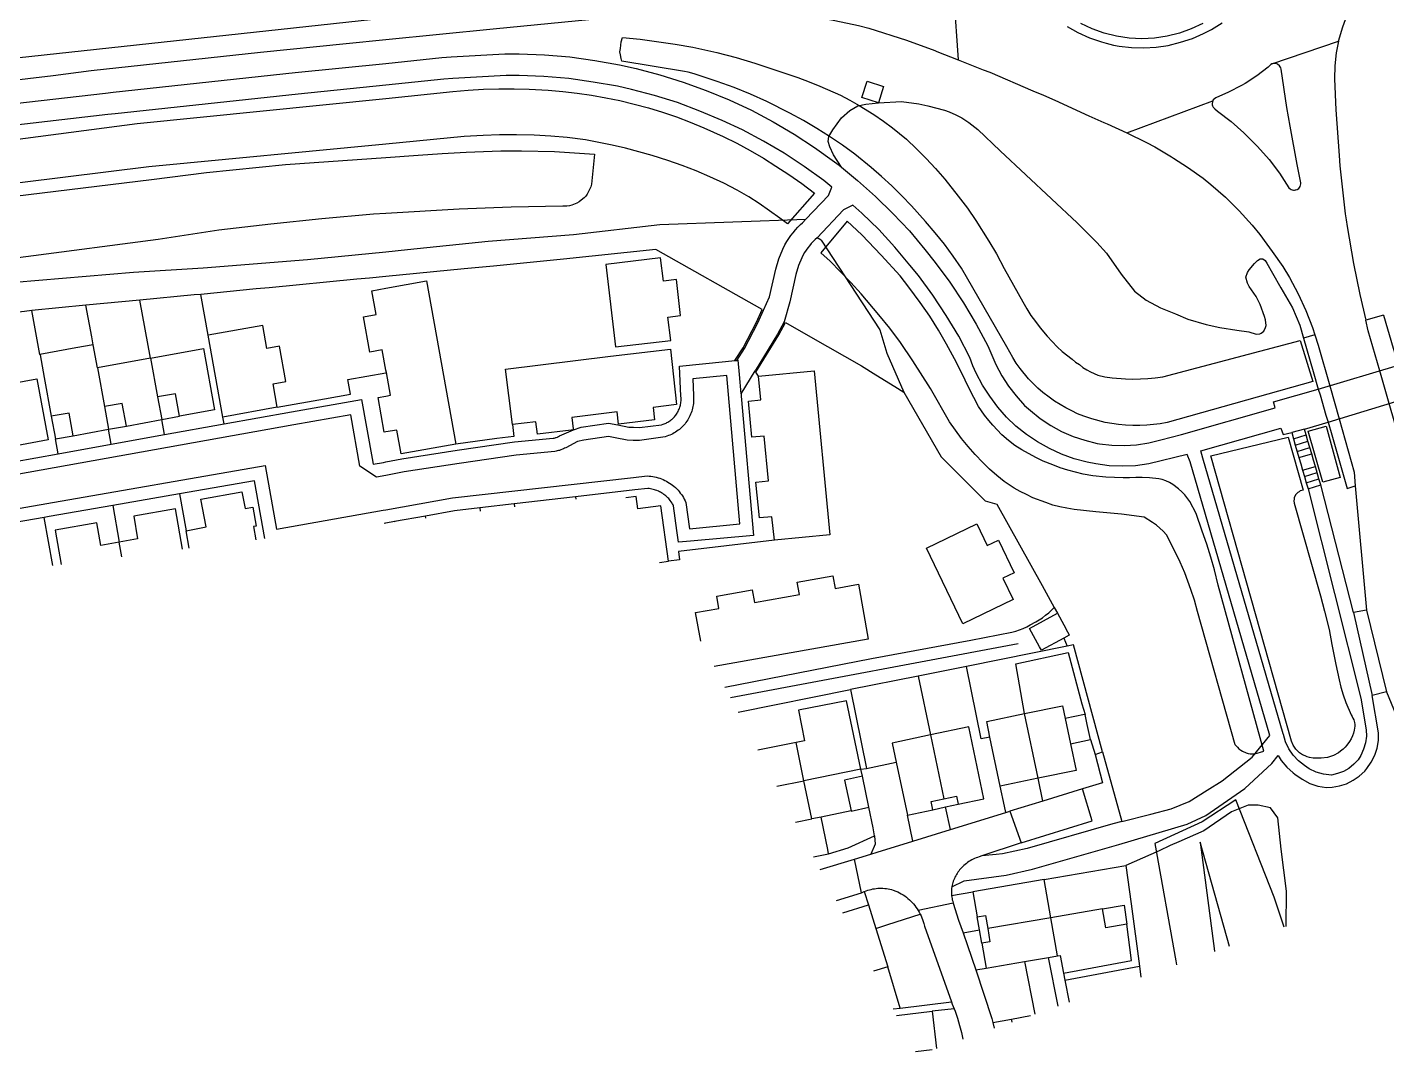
# Model space of a CAD drawing. Header units: millimetres. Extents: x 111502 to 977541, y 8702 to 1044108.
# Drawn here: x 974666.8 to 974861.7, y 473769.9 to 473916.8 of the extents above; entities that cross this region are included whole.
import ezdxf

# ---------------------------------------------------------------- set-up
doc = ezdxf.new("R2010")
doc.units = ezdxf.units.MM
doc.header["$LTSCALE"] = 0.25
doc.layers.add('X HVSS Site Background', color=8, linetype='Continuous')

# ---------------------------------------------------------------- blocks, each defined once
blk = doc.blocks.new('OS MAP')
at = {"layer": 'X HVSS Site Background'}
for points in [[(488208.02, 238421.15), (488240.8, 238426.6), (488338.35, 238440.75), (488422.7, 238451.2), (488500, 238459.55), (488543.45, 238464.25), (488546.75, 238464.25), (488565.75, 238465.85), (488580.23, 238468.04), (488608.38, 238475.17), (488636.65, 238481.55), (488674.55, 238483.85), (488734.3, 238488.9), (488769.7, 238492.55), (488830.45, 238500)], [(488597.65, 238458.3), (488599.2, 238457.45), (488600.85, 238456.7), (488602.55, 238456.1), (488603.24, 238455.92), (488604.3, 238455.65), (488605.1, 238455.5), (488606.85, 238455.3), (488608.65, 238455.25), (488610.4, 238455.35), (488612.15, 238455.6), (488613.9, 238456.05), (488615.6, 238456.6), (488617.2, 238457.3), (488618.35, 238457.9), (488619.85, 238458.85)], [(488617.1, 238458.74), (488615.45, 238457.96), (488613.74, 238457.35), (488611.97, 238456.91), (488610.17, 238456.64), (488608.35, 238456.55), (488606.53, 238456.64), (488604.72, 238456.91), (488602.95, 238457.35), (488601.24, 238457.96), (488599.59, 238458.74)], [(488581.41, 238462.49), (488582.04, 238453.52)], [(488396.6, 238444.7), (488452.3, 238451.3), (488457.75, 238452), (488482, 238454.65), (488494.3, 238455.9), (488500, 238456.45), (488515.35, 238458), (488531.5, 238459.55), (488543.25, 238460.7), (488544.15, 238460.65), (488547.75, 238460.75), (488551.35, 238460.7), (488551.7, 238460.7), (488555.2, 238460.5), (488558.7, 238460.15), (488560.85, 238459.85), (488562.09, 238459.62), (488564.35, 238459.2), (488567.75, 238458.45), (488569.2, 238458.1), (488574.6, 238456.35), (488578.66, 238454.86), (488578.95, 238454.75), (488582.04, 238453.52)], [(488636.55, 238456.2), (488637.15, 238458.25), (488637.9, 238460.25), (488637.95, 238460.35), (488638.75, 238462.15)], [(488631.05, 238413.3), (488632.85, 238407.4), (488612, 238401.55), (488611, 238401.35), (488610.05, 238401.25), (488609.05, 238401.15), (488608.05, 238401.1), (488607.05, 238401.1), (488606, 238401.15), (488605, 238401.25), (488603.1, 238401.55), (488601.2, 238402.05), (488600.05, 238402.45), (488599.15, 238402.8), (488598.3, 238403.2), (488597.45, 238403.65), (488596.65, 238404.1), (488595.85, 238404.6), (488595.05, 238405.15), (488594.15, 238405.85), (488593.45, 238406.45), (488592.1, 238407.8), (488590.9, 238409.3), (488590.35, 238410.05), (488589.85, 238410.85), (488589, 238412.4), (488582.5, 238423.65), (488581.3, 238425.4), (488580.05, 238427.1), (488578.75, 238428.75), (488577.35, 238430.35), (488575.35, 238432.6), (488573.95, 238434.05), (488572.5, 238435.45), (488571.05, 238436.8), (488569.55, 238438.1), (488567.2, 238440), (488565.45, 238441.3), (488563.6, 238442.55), (488561.75, 238443.7), (488559.85, 238444.85), (488557.9, 238445.9), (488554.6, 238447.55), (488552.25, 238448.6), (488549.9, 238449.55), (488547.5, 238450.45), (488544.2, 238451.55), (488543.3, 238451.75), (488542.8, 238451.85), (488533.8, 238453.35), (488533.7, 238453.75), (488533.6, 238454.25), (488533.55, 238454.7), (488533.6, 238455.15), (488533.65, 238455.65), (488533.7, 238456.1), (488533.9, 238456.75)], [(488533.9, 238456.75), (488536.45, 238456.5), (488541.45, 238455.8), (488544, 238455.35), (488547.45, 238454.6), (488550.2, 238453.85), (488552.9, 238453.05), (488557.45, 238451.55), (488559.05, 238451), (488560.65, 238450.4), (488562.2, 238449.75), (488565.15, 238448.45), (488566.5, 238447.75), (488567.85, 238447), (488569.95, 238445.7), (488571.3, 238444.75), (488572.6, 238443.8), (488574.6, 238442.15), (488576.05, 238440.8), (488577.45, 238439.4), (488578.8, 238437.95), (488580.1, 238436.45), (488582.05, 238434), (488583.35, 238432.25), (488584.55, 238430.5), (488586.4, 238427.55), (488587.5, 238425.7), (488588.6, 238423.6), (488591.3, 238418.85), (488591.85, 238417.85), (488592.45, 238416.9), (488593.1, 238416), (488593.8, 238415.1), (488594.8, 238413.9), (488596.2, 238412.4), (488596.95, 238411.7), (488598.35, 238410.6), (488598.85, 238410.2), (488599.4, 238409.85), (488599.9, 238409.45), (488600.45, 238409.1), (488601, 238408.8), (488602.05, 238408.35), (488603.05, 238408.1), (488604.1, 238407.95), (488606, 238407.8), (488607.05, 238407.75), (488608.15, 238407.8), (488609.2, 238407.85), (488610.25, 238407.95), (488611.35, 238408.1), (488631.05, 238413.3)], [(488627, 238452.95), (488636.55, 238456.2)], [(488636.55, 238456.2), (488636.2, 238454.55), (488636, 238452.7), (488635.95, 238450.8), (488636.15, 238446.35), (488636.65, 238439.8), (488636.75, 238438.35), (488637.5, 238431.45), (488637.64, 238430.59), (488637.8, 238429.65), (488638.7, 238424.35), (488639.6, 238419.9), (488640.45, 238416.2)], [(488433.75, 238445.8), (488459.8, 238448.75), (488460.9, 238448.9), (488487, 238451.7), (488500, 238453), (488508, 238453.85), (488509.35, 238453.95), (488517.05, 238454.4), (488519.1, 238454.4), (488522.75, 238454.25), (488526.35, 238453.95), (488529.95, 238453.45), (488533.5, 238452.8), (488535.85, 238452.3), (488539.25, 238451.4), (488542.6, 238450.35), (488545.9, 238449.15), (488549.2, 238447.8), (488552.4, 238446.3), (488555.5, 238444.65), (488558.5, 238442.9), (488561.45, 238440.95), (488564.3, 238438.9), (488564.95, 238438.45), (488565.3, 238438.16)], [(488582.04, 238453.52), (488585.6, 238452.1), (488586.55, 238451.75), (488592.75, 238449.09), (488594.25, 238448.45), (488595.9, 238447.75), (488600.76, 238445.53), (488602.9, 238444.55), (488603.4, 238444.35), (488606.2, 238443.05)], [(488618.55, 238447.65), (488618.5, 238447.45), (488618.45, 238447.3), (488618.45, 238447.1), (488618.5, 238446.95), (488618.6, 238446.75), (488618.7, 238446.6), (488618.8, 238446.5), (488619.2, 238446.2), (488621.15, 238444.7), (488623, 238443.05), (488624.95, 238441.1), (488626.6, 238439.25), (488628.1, 238437.3), (488629.45, 238435.2), (488629.6, 238435.05), (488629.75, 238434.95), (488629.9, 238434.9), (488630.1, 238434.85), (488630.25, 238434.85), (488630.4, 238434.89), (488630.45, 238434.9), (488630.6, 238434.95), (488630.85, 238435.1), (488630.94, 238435.23), (488631.05, 238435.4), (488631.1, 238435.55), (488631.15, 238435.75), (488631.15, 238435.9), (488630.6, 238438.55), (488629.6, 238444.05), (488629.15, 238446.7), (488628.35, 238452.2), (488628.3, 238452.4), (488628.1, 238452.7), (488627.8, 238452.9), (488627.55, 238453), (488627.2, 238453), (488627, 238452.95)], [(488627, 238452.95), (488626.85, 238452.85), (488626.45, 238452.5), (488624.85, 238451.25), (488623.15, 238450.15), (488622.65, 238449.85), (488620.8, 238448.9), (488618.95, 238448.1), (488618.75, 238447.95), (488618.6, 238447.8), (488618.55, 238447.65)], [(488560.2, 238430.71), (488563.44, 238434.1), (488563.91, 238435.3), (488563.05, 238436), (488562.75, 238436.25), (488559.95, 238438.25), (488557.1, 238440.15), (488554.1, 238441.9), (488551.1, 238443.5), (488548.2, 238444.85), (488545, 238446.2), (488541.8, 238447.4), (488538.5, 238448.4), (488535.2, 238449.3), (488533.2, 238449.75), (488529.7, 238450.35), (488526.2, 238450.85), (488522.65, 238451.15), (488519.1, 238451.3), (488517.25, 238451.3), (488509.6, 238450.85), (488508.3, 238450.75), (488500, 238449.9), (488487.4, 238448.6), (488461.2, 238445.8), (488460.15, 238445.7), (488434.15, 238442.7)], [(488529.9, 238440), (488529.45, 238435.7), (488529.35, 238435.35), (488529.05, 238434.65), (488528.85, 238434.3), (488528.65, 238434), (488528.4, 238433.75), (488528, 238433.4), (488527.7, 238433.2), (488527.35, 238433), (488526.65, 238432.7), (488526.3, 238432.6), (488525.95, 238432.55), (488525.35, 238432.55), (488517.95, 238432.4), (488510.5, 238432.15), (488500, 238431.5), (488498.2, 238431.4), (488490.8, 238430.75), (488483.5, 238430), (488476.05, 238429.1), (488467.35, 238427.8), (488410.4, 238420.3)], [(488429.35, 238439.8), (488464.35, 238444.4), (488500, 238448), (488509.6, 238449), (488511.8, 238449.2), (488514, 238449.35), (488516.2, 238449.4), (488518.4, 238449.4), (488520.55, 238449.35), (488523.25, 238449.2), (488525.35, 238449), (488527.4, 238448.75), (488529.45, 238448.45), (488531.5, 238448.1), (488533.55, 238447.7), (488535.6, 238447.2), (488537.65, 238446.65), (488539.65, 238446.05), (488541.65, 238445.35), (488543.6, 238444.6), (488545.55, 238443.8), (488548.35, 238442.55), (488550.3, 238441.6), (488552.2, 238440.55), (488554.1, 238439.45), (488555.9, 238438.3), (488557.75, 238437.1), (488559.6, 238435.8), (488561.43, 238434.42), (488557.54, 238430.03)], [(488570.61, 238447.39), (488568.23, 238448.13), (488568.96, 238450.46), (488571.33, 238449.72), (488570.61, 238447.39)], [(488565.3, 238438.16), (488564.17, 238439.94), (488563.63, 238441.06), (488563.37, 238441.82), (488563.48, 238442.55), (488564.04, 238443.5), (488565.28, 238445.21), (488566.48, 238446.27), (488567.64, 238446.92), (488568.8, 238447.17), (488570.61, 238447.39)], [(488570.61, 238447.39), (488573.92, 238447.56), (488576.4, 238447.21), (488577.66, 238446.95), (488580.06, 238446.33), (488580.73, 238446.09), (488581.71, 238445.66), (488582.56, 238445.21), (488583.54, 238444.57), (488584.83, 238443.56), (488588.07, 238440.49), (488599.09, 238430.16), (488601.91, 238427.36), (488603.27, 238425.83), (488605.41, 238422.83), (488607.29, 238420.37), (488608.98, 238419.08), (488611.02, 238417.96), (488613.16, 238417.11), (488614.95, 238416.37), (488617.59, 238415.57), (488619.52, 238415.15), (488621.97, 238414.77), (488623.67, 238414.52), (488624.76, 238414.22), (488625.27, 238414.27), (488625.48, 238414.37), (488625.83, 238414.65), (488626.1, 238415.14), (488626.18, 238415.45), (488626.09, 238416.27), (488625.94, 238416.75), (488625.34, 238418.48), (488624.74, 238419.63), (488623.74, 238421.05), (488623.48, 238421.52), (488623.25, 238422.37), (488623.5, 238423.05), (488623.73, 238423.45), (488624.51, 238424.36), (488624.94, 238424.79), (488625.33, 238425.02), (488625.7, 238424.99), (488626.05, 238424.75), (488626.28, 238424.37), (488627.07, 238422.96), (488628.26, 238420.83), (488629.95, 238417.98), (488630.99, 238415.5), (488631.55, 238413.65)], [(488606.2, 238443.05), (488618.55, 238447.65)], [(488606.2, 238443.05), (488609, 238441.7), (488610.2, 238441.05), (488612.6, 238439.65), (488612.89, 238439.46), (488614.9, 238438.15), (488617.15, 238436.55), (488618.25, 238435.65), (488620.35, 238433.85), (488622.3, 238431.9), (488624.15, 238429.85), (488625.25, 238428.5), (488626.26, 238427.13), (488627.05, 238426.05), (488628.55, 238423.9), (488629.5, 238422.35), (488630.75, 238420), (488631.85, 238417.6), (488632.8, 238415.15), (488633.15, 238414.1)], [(488557.54, 238430.03), (488556.45, 238430.85), (488555, 238431.9), (488553.5, 238432.95), (488552, 238433.9), (488550.35, 238434.85), (488548.45, 238435.85), (488546.45, 238436.75), (488544.45, 238437.6), (488542.45, 238438.4), (488540.4, 238439.1), (488538.15, 238439.8), (488536.25, 238440.35), (488534.35, 238440.85), (488532.45, 238441.3), (488530.5, 238441.7), (488528.6, 238442.05), (488526, 238442.4), (488523.65, 238442.6), (488521.25, 238442.75), (488518.7, 238442.8), (488516.3, 238442.8), (488513.95, 238442.7), (488511.2, 238442.55), (488500, 238441.45), (488466, 238438.2), (488423.6, 238432.95)], [(488446.8, 238434), (488466.4, 238436.4), (488474.3, 238437.4), (488485.6, 238438.55), (488500, 238439.55), (488504.6, 238439.85), (488508.05, 238440.1), (488511.5, 238440.3), (488516.45, 238440.5), (488519.45, 238440.5), (488524.15, 238440.4), (488529.9, 238440)], [(488565.3, 238438.16), (488567.6, 238436.25), (488570.2, 238433.95), (488572.65, 238431.5), (488575.05, 238429), (488577.25, 238426.35), (488578.75, 238424.5), (488580.85, 238421.65), (488582.8, 238418.7), (488584.6, 238415.65), (488586.3, 238412.55), (488587, 238410.85), (488587.45, 238409.85), (488588.3, 238408.25), (488589.25, 238406.75), (488590.35, 238405.35), (488591.55, 238404), (488592.4, 238403.25), (488593.8, 238402.1), (488595.3, 238401.1), (488596.85, 238400.25), (488598.5, 238399.55), (488600.2, 238399), (488601.95, 238398.55), (488602.3, 238398.5), (488604.05, 238398.3), (488605.85, 238398.25), (488607.6, 238398.35), (488609.35, 238398.65), (488611.1, 238399.05), (488614.05, 238399.8), (488627.45, 238403.65), (488627.25, 238404.5), (488633.65, 238406.3)], [(488605.47, 238344.32), (488609.65, 238345.41), (488612.54, 238346.17), (488615.15, 238347.21), (488617.74, 238348.83), (488619.88, 238350.18), (488624.15, 238353.56), (488626.71, 238356.66), (488615.3, 238395.9), (488614.85, 238396.95), (488609.35, 238395.6), (488607.45, 238395.35), (488605.55, 238395.3), (488603.65, 238395.35), (488601.75, 238395.6), (488600.5, 238395.85), (488598.65, 238396.35), (488596.85, 238397), (488595.1, 238397.8), (488593.4, 238398.75), (488591.8, 238399.8), (488590.3, 238401), (488588.95, 238402.3), (488587.7, 238403.75), (488586.55, 238405.3), (488585.5, 238406.9), (488584.6, 238408.6), (488584.15, 238409.65), (488583.7, 238410.85), (488582.1, 238413.9), (488580.3, 238416.9), (488578.4, 238419.8), (488576.35, 238422.6), (488575.1, 238424.1), (488572.95, 238426.7), (488570.65, 238429.2), (488568.2, 238431.55), (488566.94, 238432.71), (488565.61, 238432.03), (488561.8, 238428.04)], [(488364.85, 238411.63), (488379.98, 238413.18), (488396.8, 238415.33), (488408.3, 238416.28), (488424.36, 238418.81), (488440.02, 238421.11), (488463.83, 238423.08), (488473.79, 238423.71), (488488.74, 238424.92), (488500, 238426.03), (488503.08, 238426.33), (488514.64, 238427.54), (488526.89, 238428.51), (488539.26, 238429.94)], [(488539.26, 238429.94), (488560.2, 238430.71)], [(488550.28, 238410.45), (488551.4, 238412.17), (488553.31, 238415.82), (488554.1, 238417.64), (488554.98, 238419.57), (488555.88, 238423.54), (488556.32, 238425.03), (488556.87, 238426.4), (488557.2, 238427.03), (488557.48, 238427.5), (488557.76, 238427.93), (488558.05, 238428.35), (488558.36, 238428.74), (488558.69, 238429.16), (488559.05, 238429.54), (488559.41, 238429.91), (488559.69, 238430.18), (488560.2, 238430.71)], [(488621.75, 238355.35), (488622.05, 238355), (488622.25, 238354.75), (488622.55, 238354.55), (488622.8, 238354.4), (488623.3, 238354.2), (488623.6, 238354.1), (488623.9, 238354.05), (488624.55, 238354.05), (488625.85, 238354.4), (488619.3, 238378.2), (488618.75, 238380.4), (488618.25, 238382.25), (488617.65, 238384.1), (488617, 238385.95), (488616.15, 238388.5), (488615.25, 238390.2), (488614.5, 238391.15), (488614.1, 238391.6), (488613.6, 238392.05), (488612.8, 238392.65), (488612.3, 238392.95), (488611.8, 238393.2), (488611.25, 238393.35), (488610.8, 238393.45), (488609.45, 238393.6), (488608.4, 238393.65), (488607.5, 238393.65), (488606.6, 238393.6), (488605.7, 238393.6), (488603.2, 238393.7), (488601.35, 238393.9), (488599.95, 238394.15), (488598.85, 238394.4), (488597.75, 238394.7), (488596.65, 238395.05), (488595.6, 238395.45), (488594.2, 238396), (488593.15, 238396.5), (488591.15, 238397.6), (488590.15, 238398.25), (488589.25, 238398.95), (488588.3, 238399.75), (488587, 238401.15), (488586.4, 238401.85), (488585.8, 238402.6), (488584.95, 238403.85), (488583.6, 238406.4), (488582.45, 238408.8), (488581.5, 238410.65), (488580.35, 238412.75), (488579.2, 238414.8), (488577.95, 238416.8), (488576.6, 238418.75), (488574.95, 238420.95), (488573.7, 238422.55), (488571, 238425.55), (488568.2, 238428.45), (488566.11, 238430.41), (488562.35, 238425.89)], [(488561.8, 238428.04), (488561.51, 238427.77), (488561.23, 238427.48), (488560.96, 238427.19), (488560.71, 238426.88), (488560.47, 238426.57), (488560.24, 238426.24), (488560.02, 238425.91), (488559.82, 238425.57), (488559.6, 238425.15), (488559.16, 238424.04), (488558.78, 238422.78), (488557.89, 238418.84), (488557.08, 238415.96), (488556.13, 238414.21), (488552.92, 238408.96)], [(488562.39, 238427.67), (488561.8, 238428.04)], [(488562.39, 238427.67), (488570.78, 238414.84)], [(488550.13, 238410.59), (488551.23, 238412.27), (488553.13, 238415.91), (488553.93, 238417.74), (488538.71, 238426.33), (488525.45, 238424.98), (488515.43, 238423.96), (488511.22, 238423.57), (488500, 238422.45), (488497.65, 238422.22), (488495.83, 238422.08), (488483.27, 238420.83), (488481.4, 238420.69), (488473.48, 238419.89)], [(488621.75, 238355.35), (488616.35, 238374.45), (488615.9, 238376.05), (488615.4, 238377.6), (488614.5, 238380), (488613.85, 238381.5), (488613.15, 238383), (488611.9, 238385.45), (488611.4, 238385.95), (488610.45, 238386.8), (488609.9, 238387.2), (488608.7, 238387.95), (488605.45, 238388.4), (488601.75, 238388.75), (488598.65, 238389.05), (488597.6, 238389.25), (488596.6, 238389.45), (488595.6, 238389.7), (488594.6, 238390.05), (488592.75, 238390.75), (488591.8, 238391.2), (488590.9, 238391.65), (488590.05, 238392.15), (488588.6, 238393.1), (488587.55, 238393.95), (488586.5, 238394.85), (488585.55, 238395.8), (488584.45, 238396.95), (488583.45, 238398.1), (488582.5, 238399.25), (488580.8, 238401.65), (488578.05, 238406.4), (488575.55, 238410.4), (488573.75, 238413), (488572.25, 238415.05), (488570.65, 238417), (488568.1, 238420), (488566.65, 238421.6), (488563.7, 238424.65), (488562.35, 238425.89)], [(488540.84, 238413.3), (488540.42, 238416.65), (488542.24, 238416.88), (488541.64, 238422.04), (488539.77, 238421.8), (488539.35, 238425.14), (488531.54, 238424.19), (488532.91, 238412.38), (488540.84, 238413.3)], [(488500.07, 238408.69), (488500, 238409.05), (488499.47, 238411.94), (488497.71, 238411.63), (488496.79, 238416.69), (488498.59, 238417.01), (488497.97, 238420.42), (488500, 238420.79), (488505.81, 238421.83), (488510.01, 238398.44)], [(488473.48, 238419.89), (488472.5, 238419.84), (488464.72, 238419.09)], [(488474.52, 238414.07), (488473.48, 238419.89)], [(488449.26, 238417.6), (488448.21, 238417.45), (488439.47, 238416.51)], [(488456.99, 238418.34), (488449.26, 238417.6)], [(488450.41, 238411.29), (488449.26, 238417.6)], [(488464.72, 238419.09), (488456.99, 238418.34)], [(488458.03, 238412.68), (488457.82, 238413.8), (488456.99, 238418.34)], [(488466.25, 238410.77), (488464.72, 238419.09)], [(488553.04, 238408.77), (488556.3, 238414.11), (488557.26, 238415.86), (488560.84, 238413.84), (488568.17, 238409.68), (488570.24, 238408.38), (488572.96, 238406.68), (488574.25, 238405.88)], [(488643, 238416.95), (488640.45, 238416.2)], [(488646.8, 238394.7), (488646.15, 238396.15), (488643.81, 238404.28), (488642.46, 238408.94), (488640.8, 238414.7), (488640.45, 238416.2)], [(488643, 238416.95), (488644.4, 238412.2), (488645.15, 238409.75)], [(488484.43, 238403.72), (488483.84, 238407.07), (488485.67, 238407.4), (488484.74, 238412.48), (488482.93, 238412.13), (488482.33, 238415.47), (488474.52, 238414.07)], [(488476.62, 238402.32), (488474.52, 238414.07)], [(488570.78, 238414.84), (488571.79, 238411.5), (488574.25, 238405.88)], [(488633.15, 238414.1), (488631.55, 238413.65)], [(488633.15, 238414.1), (488633.65, 238412.65), (488635.3, 238406.8), (488636.63, 238402.08), (488638.8, 238394.4), (488638.95, 238392.45)], [(488458.03, 238412.68), (488455.56, 238412.23), (488450.41, 238411.29)], [(488458.63, 238409.38), (488458.03, 238412.68)], [(488466.25, 238410.77), (488473.87, 238412.16), (488475.44, 238403.34), (488470.42, 238402.43)], [(488517.61, 238405.39), (488517.14, 238409.19), (488532.21, 238411.04), (488540.81, 238412.04), (488541.66, 238404.13), (488538.29, 238403.71), (488538.52, 238401.93), (488533.36, 238401.29), (488533.14, 238403.08), (488526.65, 238402.28), (488526.86, 238400.61), (488526.87, 238400.5)], [(488631.55, 238413.65), (488632.9, 238408.85), (488633.65, 238406.3)], [(488450.41, 238411.29), (488450.42, 238411.22), (488451.01, 238407.99), (488452.03, 238402.43)], [(488466.25, 238410.77), (488458.63, 238409.38)], [(488466.25, 238410.77), (488467.27, 238405.21)], [(488526.87, 238400.5), (488527.99, 238400.88), (488531.91, 238401.46), (488533.22, 238401.22), (488534.84, 238400.89), (488535.51, 238400.85), (488536.36, 238400.84), (488539.5, 238401.23), (488539.72, 238401.29), (488539.87, 238401.35), (488540.03, 238401.41), (488540.16, 238401.46), (488540.28, 238401.52), (488540.42, 238401.6), (488540.55, 238401.68), (488540.69, 238401.78), (488540.84, 238401.87), (488540.93, 238401.95), (488541.03, 238402.03), (488541.29, 238402.28), (488541.37, 238402.37), (488541.47, 238402.49), (488541.56, 238402.6), (488541.64, 238402.72), (488541.73, 238402.86), (488541.8, 238402.99), (488541.87, 238403.12), (488541.96, 238403.31), (488542.02, 238403.43), (488542.06, 238403.54), (488542.12, 238403.72), (488542.17, 238403.89), (488542.21, 238404.03), (488542.24, 238404.14), (488542.26, 238404.29), (488542.28, 238404.47), (488542.3, 238404.67), (488542.31, 238404.82), (488542.31, 238404.92), (488542.3, 238405.07), (488542.28, 238405.3), (488542.08, 238409.6), (488548.67, 238410.28), (488550.02, 238410.42)], [(488550.02, 238410.42), (488550.13, 238410.59)], [(488550.02, 238410.42), (488550.28, 238410.45)], [(488550.91, 238405.66), (488550.67, 238408.44), (488550.49, 238410.47), (488550.28, 238410.45)], [(488420.97, 238384.62), (488451.4, 238389.93), (488482.69, 238395.39), (488484.32, 238386.24), (488499.62, 238388.97), (488500, 238389.02), (488509.56, 238390.74), (488535.5, 238393.67), (488537.47, 238393.88), (488537.73, 238393.87), (488537.99, 238393.84), (488538.25, 238393.8), (488538.5, 238393.75), (488538.76, 238393.69), (488539.01, 238393.62), (488539.25, 238393.54), (488539.5, 238393.45), (488539.74, 238393.35), (488539.98, 238393.25), (488540.21, 238393.13), (488540.43, 238393), (488540.65, 238392.86), (488540.87, 238392.72), (488541.08, 238392.56), (488541.28, 238392.4), (488541.5, 238392.2), (488541.69, 238392.02), (488541.87, 238391.83), (488542.04, 238391.63), (488542.2, 238391.43), (488542.35, 238391.22), (488542.5, 238391.01), (488542.64, 238390.79), (488542.76, 238390.56), (488542.88, 238390.33), (488542.99, 238390.09), (488543.5, 238386.32), (488550.72, 238386.99), (488548.88, 238408.29), (488543.97, 238407.78), (488544.08, 238405.42), (488544.1, 238405.19), (488544.11, 238404.96), (488544.11, 238404.74), (488544.09, 238404.51), (488544.07, 238404.28), (488544.04, 238404.05), (488544.01, 238403.83), (488543.96, 238403.6), (488543.9, 238403.38), (488543.83, 238403.16), (488543.76, 238402.95), (488543.68, 238402.73), (488543.58, 238402.52), (488543.48, 238402.32), (488543.38, 238402.12), (488543.26, 238401.92), (488543.14, 238401.73), (488543.01, 238401.54), (488542.87, 238401.36), (488542.72, 238401.18), (488542.57, 238401.02), (488542.25, 238400.71), (488542.08, 238400.56), (488541.9, 238400.42), (488541.71, 238400.29), (488541.52, 238400.16), (488541.32, 238400.04), (488541.12, 238399.93), (488540.92, 238399.83), (488540.71, 238399.74), (488540.5, 238399.66), (488540.28, 238399.58), (488540.01, 238399.5), (488536.34, 238398.94), (488535.44, 238398.95), (488534.59, 238399), (488532.86, 238399.35), (488531.88, 238399.53), (488528.35, 238399.01), (488527.46, 238398.8), (488525.77, 238397.93), (488525.62, 238397.85), (488525.46, 238397.77), (488525.3, 238397.7), (488525.07, 238397.61), (488524.9, 238397.55), (488524.73, 238397.51), (488524.56, 238397.46), (488524.39, 238397.43), (488524.19, 238397.4), (488518.66, 238396.87), (488510.51, 238395.68), (488502.62, 238394.48), (488500, 238393.96), (488498.64, 238393.69), (488496.28, 238395.26), (488494.98, 238402.66), (488486.78, 238401.2), (488419.89, 238389.19)], [(488458.63, 238409.38), (488459.65, 238403.82)], [(488494.52, 238407.7), (488500, 238408.68), (488500.07, 238408.69)], [(488510.01, 238398.44), (488502.17, 238397.03), (488501.56, 238400.46), (488500, 238400.18), (488499.77, 238400.14), (488498.88, 238405.12), (488500, 238405.32), (488500.66, 238405.44), (488500.07, 238408.69)], [(488550.91, 238405.66), (488552.92, 238408.96)], [(488555.68, 238384.65), (488555.34, 238388.02), (488553.56, 238387.86), (488553.03, 238393.01), (488554.85, 238393.18), (488554.24, 238399.59), (488552.46, 238399.42), (488551.96, 238404.6), (488553.74, 238404.79), (488553.42, 238408.17)], [(488552.92, 238408.96), (488553.04, 238408.77)], [(488553.42, 238408.17), (488553.04, 238408.77)], [(488553.42, 238408.17), (488561.37, 238408.95), (488563.62, 238385.43), (488555.68, 238384.65)], [(488633.65, 238406.3), (488645.15, 238409.75)], [(488441.35, 238406.23), (488449.97, 238407.8), (488451.57, 238399.04), (488445.47, 238397.92), (488444.88, 238401.17), (488442.36, 238400.71)], [(488491.21, 238404.94), (488494.9, 238405.6), (488494.52, 238407.7)], [(488633.65, 238406.3), (488633.9, 238405.5), (488634.75, 238402.6), (488635.05, 238401.6)], [(488462.8, 238401.04), (488462.2, 238404.28), (488459.65, 238403.82)], [(488470.42, 238402.43), (488469.82, 238405.67), (488467.27, 238405.21)], [(488467.27, 238405.21), (488467.86, 238401.96)], [(488476.8, 238401.34), (488486.45, 238403.07), (488496.52, 238404.86), (488498.01, 238396.39), (488498.16, 238395.55), (488499.63, 238395.82), (488500, 238395.89), (488502.29, 238396.35), (488510.23, 238397.56), (488518.43, 238398.76), (488523.96, 238399.29), (488524.08, 238399.31), (488524.13, 238399.31), (488524.24, 238399.35), (488524.36, 238399.38), (488524.41, 238399.39), (488524.57, 238399.46), (488524.65, 238399.49), (488524.75, 238399.54), (488524.89, 238399.61), (488526.87, 238400.5)], [(488484.43, 238403.72), (488491.21, 238404.94)], [(488518.12, 238401.24), (488517.61, 238405.39)], [(488550.91, 238405.66), (488550.94, 238405.33), (488552.67, 238385.36), (488543.67, 238384.53), (488541.95, 238384.37), (488541.72, 238386.08), (488541.24, 238389.58), (488541.16, 238389.73), (488541.08, 238389.89), (488541.01, 238390), (488540.89, 238390.17), (488540.76, 238390.34), (488540.65, 238390.48), (488540.53, 238390.63), (488540.42, 238390.75), (488540.28, 238390.88), (488540.11, 238391.03), (488539.97, 238391.14), (488539.84, 238391.24), (488539.68, 238391.34), (488539.49, 238391.47), (488539.34, 238391.56), (488539.22, 238391.62), (488539.05, 238391.69), (488538.85, 238391.77), (488538.66, 238391.84), (488538.48, 238391.9), (488538.31, 238391.95), (488538.12, 238391.99), (488537.94, 238392.03), (488537.75, 238392.06), (488537.59, 238392.07), (488537.53, 238392.08), (488535.69, 238391.88), (488527.16, 238390.88)], [(488574.25, 238405.88), (488579.59, 238396.64), (488585.92, 238390.31), (488587.58, 238389.82), (488594.06, 238378.15), (488595.81, 238375)], [(488635.05, 238401.6), (488646.5, 238405.1)], [(488455.18, 238399.65), (488454.58, 238402.89), (488452.03, 238402.43)], [(488452.03, 238402.43), (488452.62, 238399.18)], [(488459.65, 238403.82), (488460.24, 238400.57)], [(488467.86, 238401.96), (488470.42, 238402.43)], [(488484.43, 238403.72), (488476.62, 238402.32)], [(488476.8, 238401.34), (488476.62, 238402.32)], [(488455.18, 238399.65), (488460.24, 238400.57)], [(488460.24, 238400.57), (488462.8, 238401.04)], [(488460.63, 238398.44), (488460.24, 238400.57)], [(488462.8, 238401.04), (488467.86, 238401.96)], [(488468.25, 238399.81), (488467.86, 238401.96)], [(488468.25, 238399.81), (488476.8, 238401.34)], [(488518.12, 238401.24), (488518.33, 238399.55), (488515.92, 238399.23)], [(488526.87, 238400.5), (488526.53, 238400.46), (488521.71, 238399.87), (488521.49, 238401.65), (488518.12, 238401.24)], [(488632.2, 238392.05), (488639.75, 238362), (488640.5, 238357.5), (488640.55, 238356.55), (488640.4, 238355.6), (488640.15, 238354.7), (488639.75, 238353.8), (488639.35, 238353.2), (488638.75, 238352.55), (488638.05, 238351.95), (488637.25, 238351.5), (488636.4, 238351.2), (488635.55, 238351), (488634.4, 238351.1), (488633.35, 238351.4), (488632.35, 238351.9), (488631.65, 238352.35), (488630.8, 238353.05), (488630.05, 238353.85), (488629.45, 238354.75), (488628.95, 238355.75), (488628.65, 238356.8), (488628.6, 238356.9), (488617.1, 238396.45), (488616.8, 238397.5), (488628.3, 238400.75), (488628.6, 238399.8), (488629.85, 238400.1)], [(488631.65, 238400.6), (488629.85, 238400.1)], [(488629.85, 238400.1), (488630.1, 238399.2), (488630.35, 238398.3), (488630.85, 238396.5), (488631.15, 238395.6), (488631.4, 238394.7), (488631.65, 238393.8), (488631.9, 238392.9), (488632.2, 238392.05)], [(488631.65, 238400.6), (488635.05, 238401.6)], [(488634, 238392.6), (488633.75, 238393.45), (488633.25, 238395.25), (488632.95, 238396.15), (488632.7, 238397.05), (488632.45, 238397.95), (488632.15, 238398.85), (488631.9, 238399.75), (488631.65, 238400.6)], [(488634.3, 238393), (488632.2, 238400.3), (488634.8, 238401), (488636.8, 238393.65)], [(488635.05, 238401.6), (488635.6, 238399.75), (488637.3, 238393.75), (488637.8, 238392.1)], [(488452.62, 238399.18), (488455.18, 238399.65)], [(488453, 238397.07), (488452.62, 238399.18)], [(488453, 238397.07), (488460.63, 238398.44)], [(488460.63, 238398.44), (488468.25, 238399.81)], [(488515.92, 238399.23), (488510.01, 238398.44)], [(488638.8, 238357.45), (488638.7, 238357), (488638.55, 238356.6), (488638.35, 238356.2), (488638.1, 238355.8), (488637.75, 238355.3), (488637.5, 238355), (488637.2, 238354.7), (488636.85, 238354.4), (488636.55, 238354.2), (488635.85, 238353.8), (488634.95, 238353.5), (488634.05, 238353.4), (488632.9, 238353.4), (488632.4, 238353.5), (488632.05, 238353.6), (488631.75, 238353.75), (488631.4, 238353.9), (488630.95, 238354.2), (488630.45, 238354.7), (488630.05, 238355.3), (488629.8, 238355.85), (488618.25, 238396.75), (488629.35, 238399.45), (488631.5, 238391.85)], [(488630.1, 238399.2), (488631.9, 238399.75)], [(488630.35, 238398.3), (488632.15, 238398.85)], [(488443.34, 238395.34), (488453, 238397.07)], [(488630.6, 238397.4), (488632.45, 238397.95)], [(488630.85, 238396.5), (488632.7, 238397.05)], [(488631.4, 238394.7), (488633.25, 238395.25)], [(488631.65, 238393.8), (488633.5, 238394.35)], [(488482.63, 238384.89), (488481.15, 238393.19), (488470.39, 238391.31)], [(488631.9, 238392.9), (488633.75, 238393.45)], [(488632.2, 238392.05), (488634, 238392.6)], [(488638.7, 238374.3), (488634, 238392.6)], [(488636.8, 238393.65), (488634.3, 238393)], [(488637.8, 238392.1), (488638.95, 238392.45)], [(488638.95, 238392.45), (488640.55, 238374.65)], [(488470.39, 238391.31), (488460.84, 238389.65)], [(488470.39, 238391.31), (488471.35, 238386.03)], [(488471.35, 238386.03), (488474.21, 238386.59), (488473.47, 238390.53), (488479.35, 238391.59), (488479.8, 238389.23), (488480.9, 238389.41), (488481.41, 238386.7), (488481.01, 238386.62), (488481.37, 238384.73)], [(488527.16, 238390.88), (488518.37, 238389.86)], [(488527.16, 238390.88), (488527.2, 238390.55)], [(488540.5, 238381.66), (488539.42, 238389.61), (488536.11, 238389.16), (488535.87, 238390.94), (488534.39, 238390.74)], [(488631.5, 238391.85), (488631.3, 238391.8), (488631.05, 238391.75), (488630.9, 238391.6), (488630.7, 238391.5), (488630.55, 238391.35), (488630.4, 238391.15), (488630.2, 238390.75), (488630.2, 238390.55), (488630.15, 238390.3), (488630.2, 238390), (488633.95, 238376.7), (488634.55, 238374.5), (488635.2, 238371.85), (488635.6, 238369.7), (488636.15, 238366.85), (488636.65, 238364.65), (488636.9, 238363.6), (488637.2, 238362.5), (488637.6, 238361.4), (488638.35, 238359.65), (488638.5, 238359.4), (488638.6, 238359.15), (488638.75, 238358.9), (488638.85, 238358.55), (488638.9, 238358.25), (488638.9, 238358), (488638.8, 238357.45)], [(488460.84, 238389.65), (488451.73, 238388.06), (488451, 238387.93)], [(488460.84, 238389.65), (488461.77, 238384.39)], [(488470.84, 238383.39), (488469.82, 238389.16), (488463.84, 238388.11), (488464.41, 238384.86), (488461.77, 238384.39)], [(488513.45, 238389.29), (488509.81, 238388.86), (488505.69, 238388.12)], [(488518.37, 238389.86), (488513.45, 238389.29)], [(488513.45, 238389.29), (488513.51, 238388.81)], [(488518.37, 238389.86), (488518.43, 238389.44)], [(488451, 238387.93), (488446.86, 238387.21)], [(488452.24, 238381.03), (488451, 238387.93)], [(488461.77, 238384.39), (488459.15, 238383.93), (488458.58, 238387.18), (488452.57, 238386.12), (488453.44, 238381.18)], [(488501.25, 238387.33), (488500, 238387.11), (488499.95, 238387.1), (488499.75, 238387.06)], [(488505.69, 238388.12), (488501.25, 238387.33)], [(488501.26, 238387.26), (488501.25, 238387.33)], [(488505.73, 238387.82), (488505.69, 238388.12)], [(488586.19, 238383.9), (488587.81, 238384.69), (488590.07, 238380), (488588.45, 238379.22), (488589.92, 238376.16), (488582.71, 238372.69), (488577.5, 238383.52), (488584.7, 238386.99), (488586.19, 238383.9)], [(488471.81, 238383.52), (488471.35, 238386.03)], [(488555.68, 238384.65), (488541.93, 238383.06), (488542.09, 238381.87), (488540.5, 238381.66)], [(488462.14, 238382.29), (488461.77, 238384.39)], [(488539.23, 238381.49), (488540.5, 238381.66)], [(488545.12, 238370.21), (488544.38, 238374.28), (488547.74, 238374.89), (488547.42, 238376.64), (488552.52, 238377.53), (488552.85, 238375.75), (488559.26, 238376.88), (488558.96, 238378.65), (488564.06, 238379.56), (488564.38, 238377.76), (488567.73, 238378.36), (488569.13, 238370.49), (488547.03, 238366.56)], [(488548.57, 238363.62), (488569.62, 238367.73), (488583.84, 238370.35), (488589.73, 238371.48), (488590.27, 238371.64), (488590.81, 238371.83), (488591.34, 238372.03), (488591.86, 238372.26), (488592.37, 238372.51), (488593.15, 238372.94), (488593.63, 238373.24), (488594.1, 238373.56), (488594.55, 238373.9), (488595, 238374.26), (488595.81, 238375)], [(488595.81, 238375), (488596.25, 238374.2)], [(488597.17, 238370.64), (488593.96, 238368.89), (488593.7, 238369.37), (488592.25, 238372.01), (488596.25, 238374.2)], [(488596.25, 238374.2), (488596.26, 238374.19), (488597.17, 238372.54), (488597.7, 238371.55), (488597.96, 238371.08), (488597.93, 238371.06), (488597.17, 238370.64)], [(488640.55, 238374.65), (488638.7, 238374.3)], [(488638.7, 238374.3), (488641.35, 238362.4)], [(488640.55, 238374.65), (488643.45, 238362.95)], [(488590.61, 238369.81), (488549.38, 238362.06)], [(488597.66, 238369.49), (488583.21, 238366.58)], [(488597.17, 238370.64), (488597.66, 238369.49)], [(488602.73, 238354.31), (488598.56, 238369.67), (488597.66, 238369.49)], [(488591.55, 238359.8), (488590.31, 238366.96), (488597.79, 238368.56), (488599.74, 238361.2), (488600.22, 238359.7)], [(488576.27, 238365.19), (488566.57, 238363.24)], [(488583.21, 238366.58), (488576.27, 238365.19)], [(488576.27, 238365.19), (488578.05, 238356.74)], [(488586.58, 238356.44), (488585.31, 238356.17), (488583.21, 238366.58)], [(488550.47, 238359.99), (488566.57, 238363.24)], [(488566.57, 238363.24), (488568.91, 238351.93)], [(488568.09, 238351.84), (488566.02, 238361.65), (488559.13, 238360.29), (488560.02, 238355.9), (488558.81, 238355.66)], [(488581.12, 238334.95), (488582.89, 238335.82), (488588.93, 238336.66), (488592.67, 238337.49), (488605.07, 238341.02), (488614.85, 238343.94), (488617.54, 238345.22), (488623.14, 238349.05), (488627.01, 238352.63), (488627.92, 238353.79), (488628.35, 238353.1), (488629.15, 238352.15), (488630.05, 238351.3), (488630.3, 238351.1), (488631.35, 238350.4), (488632.45, 238349.8), (488633.6, 238349.4), (488634.85, 238349.2), (488635.65, 238349.25), (488636.7, 238349.45), (488637.7, 238349.75), (488638.65, 238350.25), (488639.5, 238350.85), (488640.3, 238351.55), (488640.6, 238351.95), (488641.25, 238352.85), (488641.75, 238353.85), (488642.1, 238354.85), (488642.3, 238355.95), (488642.3, 238357.05), (488641.35, 238362.4)], [(488643.45, 238362.95), (488641.35, 238362.4)], [(488643.45, 238362.95), (488651.15, 238344.15), (488652.6, 238337.46)], [(488586.58, 238356.44), (488586.12, 238358.66), (488591.55, 238359.8)], [(488591.55, 238359.8), (488596.98, 238360.93), (488597.36, 238359.11)], [(488593.49, 238350.53), (488591.55, 238359.8)], [(488600.22, 238359.7), (488600.14, 238359.69), (488597.36, 238359.11)], [(488600.98, 238356.08), (488600.53, 238358.24), (488600.22, 238359.7)], [(488582.05, 238346.8), (488585.72, 238347.57), (488583.54, 238357.9), (488578.05, 238356.74)], [(488597.36, 238359.11), (488598.12, 238355.48)], [(488558.81, 238355.66), (488553.31, 238354.55)], [(488559.92, 238350.18), (488558.81, 238355.66)], [(488578.05, 238356.74), (488572.57, 238355.59), (488573.16, 238352.83)], [(488578.05, 238356.74), (488579.98, 238347.59)], [(488588.06, 238349.39), (488586.58, 238356.44)], [(488598.12, 238355.48), (488598.92, 238351.66), (488593.49, 238350.53)], [(488598.12, 238355.48), (488600.98, 238356.08)], [(488600.98, 238356.08), (488601.67, 238353.93)], [(488601.67, 238353.93), (488602.74, 238349.9), (488599.83, 238349)], [(488601.67, 238353.93), (488602.73, 238354.31)], [(488602.73, 238354.31), (488605.47, 238344.32)], [(488568.09, 238351.84), (488559.92, 238350.18)], [(488568.09, 238351.84), (488568.91, 238351.93)], [(488568.3, 238350.82), (488568.09, 238351.84)], [(488568.91, 238351.93), (488573.16, 238352.83)], [(488573.16, 238352.83), (488574.75, 238345.26)], [(488556.01, 238349.39), (488559.92, 238350.18)], [(488561.03, 238344.7), (488559.92, 238350.18)], [(488568.3, 238350.82), (488565.75, 238350.28), (488566.69, 238345.86)], [(488569.24, 238346.38), (488568.3, 238350.82)], [(488593.49, 238350.53), (488588.06, 238349.39)], [(488588.66, 238346.53), (488588.06, 238349.39)], [(488594.17, 238347.26), (488593.49, 238350.53)], [(488578.4, 238346.03), (488578.15, 238347.2), (488579.98, 238347.59)], [(488579.98, 238347.59), (488581.8, 238347.97), (488582.05, 238346.8)], [(488591.04, 238341.29), (488601.24, 238344.42), (488599.83, 238349)], [(488599.83, 238349), (488594.17, 238347.26)], [(488628.78, 238329.17), (488627.32, 238333.51), (488621.82, 238347.42), (488617, 238344.3), (488610.2, 238341.18), (488613.22, 238324.34), (488613.33, 238323.79)], [(488566.69, 238345.86), (488562.4, 238344.98)], [(488566.69, 238345.86), (488566.69, 238345.84), (488569.24, 238346.38)], [(488570.05, 238342.28), (488569.86, 238343.45), (488569.24, 238346.38)], [(488574.75, 238345.26), (488578.4, 238346.03)], [(488578.4, 238346.03), (488580.23, 238346.42)], [(488580.23, 238346.42), (488582.05, 238346.8)], [(488580.91, 238343.18), (488580.23, 238346.42)], [(488580.91, 238343.18), (488588.85, 238345.63)], [(488588.85, 238345.63), (488588.66, 238346.53)], [(488588.85, 238345.63), (488589.44, 238345.81)], [(488594.17, 238347.26), (488589.44, 238345.81)], [(488589.44, 238345.81), (488591.04, 238341.29)], [(488629.06, 238329.27), (488629.09, 238334.34), (488628.33, 238340.39), (488627.83, 238344.85), (488626.78, 238346.28), (488625.03, 238346.7), (488623.61, 238346.69), (488621.21, 238345.73), (488617.23, 238342.98), (488613.67, 238341.44), (488612.41, 238340.89), (488610.85, 238340.12), (488606.06, 238338.04)], [(488558.7, 238344.23), (488561.03, 238344.7)], [(488562.4, 238344.98), (488561.03, 238344.7)], [(488563.46, 238339.71), (488563.35, 238340.34), (488562.4, 238344.98)], [(488575.53, 238341.53), (488574.75, 238345.26)], [(488605.47, 238344.32), (488604.22, 238343.99), (488591.91, 238340.49), (488588.4, 238339.71), (488587.46, 238339.59), (488585.42, 238339.42)], [(488563.46, 238339.71), (488566.28, 238340.55), (488570.05, 238342.28)], [(488570.05, 238342.28), (488570.12, 238341.1), (488569.49, 238339.67)], [(488575.53, 238341.53), (488580.91, 238343.18)], [(488561.3, 238339.27), (488563.46, 238339.71)], [(488567.15, 238338.95), (488569.49, 238339.67)], [(488569.49, 238339.67), (488570.43, 238339.96), (488575.53, 238341.53)], [(488591.04, 238341.29), (488585.42, 238339.42)], [(488620.91, 238326.43), (488616.7, 238341.39), (488618.78, 238325.75), (488618.79, 238325.69)], [(488562.25, 238337.44), (488567.15, 238338.95)], [(488568.15, 238334.1), (488567.15, 238338.95)], [(488585.42, 238339.42), (488585.03, 238339.26), (488584.81, 238339.19), (488584.6, 238339.11), (488584.38, 238339.03), (488584.17, 238338.93), (488583.97, 238338.83), (488583.77, 238338.71), (488583.57, 238338.59), (488583.38, 238338.47), (488583.2, 238338.33), (488583.02, 238338.19), (488582.85, 238338.04), (488582.66, 238337.86), (488582.52, 238337.71), (488582.38, 238337.56), (488582.24, 238337.4), (488582.12, 238337.24), (488582, 238337.07), (488581.88, 238336.9), (488581.77, 238336.73), (488581.67, 238336.55), (488581.57, 238336.36), (488581.49, 238336.18), (488581.41, 238335.99), (488581.33, 238335.8), (488581.3, 238335.7), (488581.27, 238335.6), (488581.21, 238335.41), (488581.17, 238335.21), (488581.12, 238334.95)], [(488594.37, 238336.03), (488606.06, 238338.04)], [(488606.06, 238338.04), (488606.81, 238332.53), (488608.02, 238323.6)], [(488594.37, 238336.03), (488584.14, 238334.27)], [(488595.32, 238330.55), (488594.37, 238336.03)], [(488564.57, 238333.01), (488568.15, 238334.1)], [(488568.15, 238334.1), (488568.37, 238334.21), (488568.57, 238334.3)], [(488568.57, 238334.3), (488568.6, 238334.31), (488568.83, 238334.4), (488569.06, 238334.48), (488569.3, 238334.55), (488569.54, 238334.61), (488569.78, 238334.66), (488570.02, 238334.7), (488570.27, 238334.74), (488570.51, 238334.76), (488570.76, 238334.77), (488571.01, 238334.77), (488571.25, 238334.76), (488571.5, 238334.75), (488571.74, 238334.72), (488571.99, 238334.68), (488572.23, 238334.63), (488572.47, 238334.57), (488572.71, 238334.51), (488573.1, 238334.37), (488573.37, 238334.26), (488573.63, 238334.13), (488573.88, 238333.99), (488574.13, 238333.84), (488574.37, 238333.67), (488574.6, 238333.5), (488574.82, 238333.31), (488575.04, 238333.12), (488575.25, 238332.91), (488575.61, 238332.52), (488575.8, 238332.3), (488575.97, 238332.07), (488576.14, 238331.83), (488576.29, 238331.58)], [(488568.57, 238334.3), (488569.17, 238332.38)], [(488581.12, 238334.95), (488581.09, 238334.75), (488581.08, 238334.54), (488581.07, 238334.33), (488581.07, 238334.13), (488581.07, 238333.92), (488581.09, 238333.74)], [(488581.09, 238333.74), (488584.14, 238334.27)], [(488584.14, 238334.27), (488584.76, 238330.65)], [(488565.49, 238331.24), (488569.17, 238332.38)], [(488569.17, 238332.38), (488570.22, 238329.02)], [(488581.32, 238332.63), (488576.29, 238331.58)], [(488581.09, 238333.74), (488581.09, 238333.72), (488581.11, 238333.51), (488581.15, 238333.31), (488581.19, 238333.11), (488581.24, 238332.91), (488581.32, 238332.63)], [(488581.32, 238332.63), (488582.08, 238330.19), (488582.72, 238328.38)], [(488602.71, 238331.83), (488595.32, 238330.55)], [(488602.71, 238331.83), (488605.82, 238332.36), (488606.19, 238329.61)], [(488606.19, 238329.61), (488603.19, 238329.09), (488602.71, 238331.83)], [(488570.22, 238329.02), (488571.94, 238329.57), (488576.58, 238331.07)], [(488576.29, 238331.58), (488576.44, 238331.33), (488576.58, 238331.07)], [(488576.58, 238331.07), (488576.7, 238330.81), (488576.82, 238330.55), (488576.92, 238330.27), (488577.01, 238330), (488577.09, 238329.72), (488577.18, 238329.35), (488581.07, 238318.46)], [(488584.76, 238330.65), (488585.94, 238330.85), (488586.26, 238328.99)], [(488585.08, 238328.79), (488584.76, 238330.65)], [(488595.32, 238330.55), (488586.26, 238328.99)], [(488596.26, 238325.07), (488595.32, 238330.55)], [(488570.22, 238329.02), (488571.93, 238323.51)], [(488582.72, 238328.38), (488585.08, 238328.79)], [(488582.72, 238328.38), (488583.37, 238326.54), (488584.55, 238323.06)], [(488585.41, 238326.89), (488585.08, 238328.79)], [(488586.26, 238328.99), (488586.59, 238327.09), (488585.41, 238326.89)], [(488597.15, 238322.58), (488606.89, 238324.4), (488606.19, 238329.61)], [(488585.41, 238326.89), (488586.02, 238323.31)], [(488586.02, 238323.31), (488591.54, 238324.26)], [(488591.54, 238324.26), (488594.99, 238324.85)], [(488591.54, 238324.26), (488593, 238316.72)], [(488594.99, 238324.85), (488596.26, 238325.07)], [(488596.34, 238317.88), (488594.99, 238324.85)], [(488596.26, 238325.07), (488596.65, 238325.14), (488597.15, 238322.58)], [(488571.93, 238323.51), (488569.87, 238322.87)], [(488573.72, 238317.59), (488571.93, 238323.51)], [(488584.55, 238323.06), (488586.02, 238323.31)], [(488584.55, 238323.06), (488586.86, 238316.1), (488586.99, 238315.5)], [(488597.15, 238322.58), (488597.34, 238321.6)], [(488597.34, 238321.6), (488608.02, 238323.6)], [(488608.02, 238323.6), (488608.23, 238322.02)], [(488597.34, 238321.6), (488597.96, 238318.44)], [(488573.72, 238317.59), (488581.07, 238318.46)], [(488581.07, 238318.46), (488581.19, 238318.13), (488581.44, 238317.5)], [(488572.69, 238317.46), (488573.72, 238317.59)], [(488573.18, 238316.53), (488578.28, 238317.13)], [(488581.44, 238317.5), (488578.28, 238317.13)], [(488578.28, 238317.13), (488578.9, 238311.81)], [(488581.44, 238317.5), (488581.58, 238317.14), (488581.92, 238316.13), (488582.22, 238315.11), (488582.49, 238314.08), (488582.68, 238313.12)], [(488589.68, 238316), (488592.39, 238316.5)], [(488586.99, 238315.5), (488589.68, 238316)], [(488586.99, 238315.5), (488587.19, 238314.69)], [(488589.76, 238315.59), (488589.68, 238316)], [(488578.3, 238311.6), (488575.91, 238311.32)]]:
    blk.add_lwpolyline(points, dxfattribs=at)

msp = doc.modelspace()

# ---------------------------------------------------------------- block references
at = {"lineweight": 0}
msp.add_blockref('OS MAP', (486218.2, 235458.61), dxfattribs=at)

doc.saveas('drawing.dxf')
